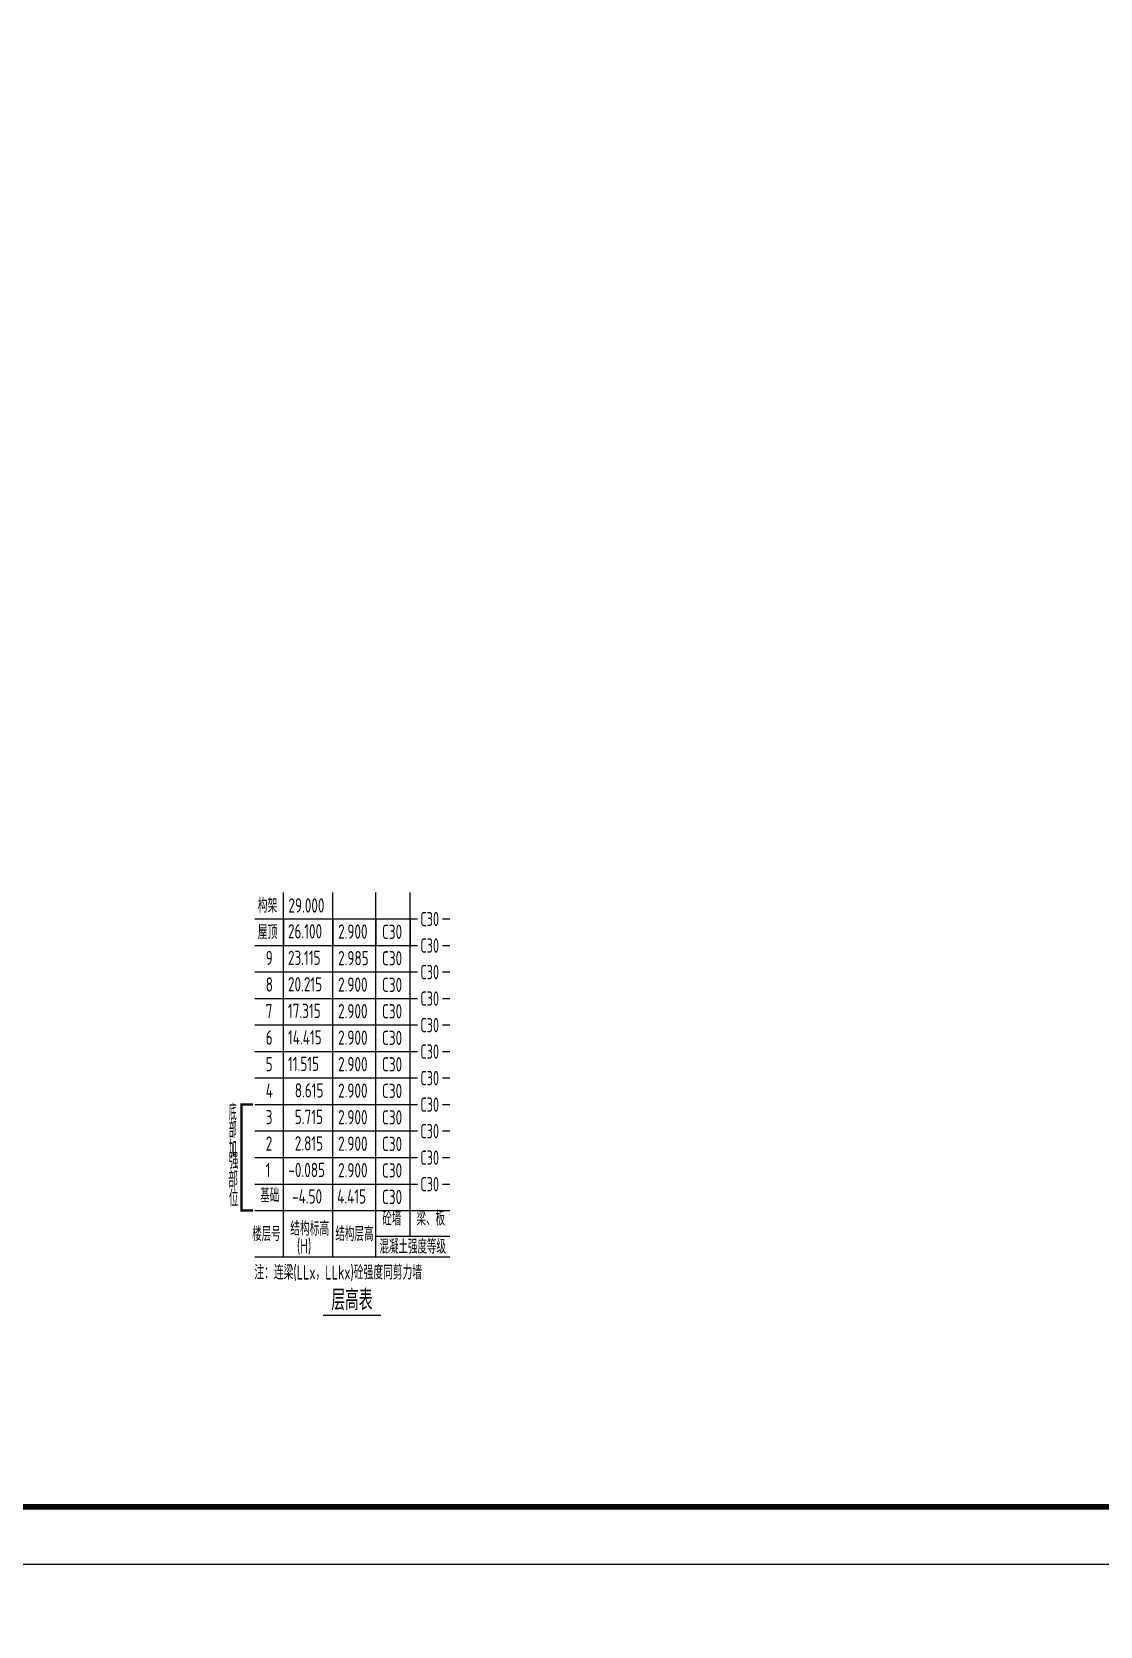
# Model space of a CAD drawing. Extents: x 826826 to 1642106, y -156213 to 399140.
# Drawn here: x 1213973 to 1232649, y 18693 to 46564 of the extents above; entities that cross this region are included whole.
import ezdxf
from ezdxf.enums import TextEntityAlignment as Align

# ---------------------------------------------------------------- set-up
doc = ezdxf.new("R2010")
doc.units = 0
doc.header["$LTSCALE"] = 1000
doc.layers.get('0').update_dxf_attribs({"linetype": 'CONTINUOUS'})
for name, color, linetype in [('-TK', 7, 'CONTINUOUS'), ('S-0-TEXT', 7, 'CONTINUOUS'), ('S-B表格', 2, 'CONTINUOUS'), ('TEXT', 2, 'CONTINUOUS'), ('审核', 1, 'CONTINUOUS')]:
    doc.layers.add(name, color=color, linetype=linetype)
doc.layers.add('7549', color=9, linetype='CONTINUOUS', lineweight=18)
doc.styles.add('TSSD_REIN', font='tssdeng.shx', dxfattribs={"width": 0.7, "height": 300, "bigfont": 'tssdchn.shx'})

# ---------------------------------------------------------------- blocks, each defined once
blk = doc.blocks.new('B20200424131938')
at = {"layer": '7549', "const_width": 40}
blk.add_lwpolyline([(417, 3688), (217, 3688), (217, 1834), (417, 1834)], dxfattribs=at)
at = {"layer": 'S-0-TEXT'}
blk.add_lwpolyline([(1641, 0, 27, 27, 0), (2658, 0, 0, 0, 0)], format="xyseb", dxfattribs=at)
at = {"layer": 'S-B表格'}
for p, q in [((952, 1021), (952, 7396)), ((1817, 1021), (1817, 7396)), ((2567, 1021), (2567, 7396)), ((3167, 1385), (3167, 7396)), ((452, 6932), (3167, 6932)), ((452, 6932), (3167, 6932)), ((3167, 6932), (3298, 6932)), ((3167, 6932), (3298, 6932)), ((3167, 6932), (3298, 6932)), ((3731, 6932), (3862, 6932)), ((3731, 6932), (3862, 6932)), ((3731, 6932), (3862, 6932)), ((452, 6469), (3167, 6469)), ((452, 6469), (3167, 6469)), ((3167, 6469), (3298, 6469)), ((3167, 6469), (3298, 6469)), ((3167, 6469), (3298, 6469)), ((3731, 6469), (3862, 6469)), ((3731, 6469), (3862, 6469)), ((3731, 6469), (3862, 6469)), ((452, 6005), (3167, 6005)), ((452, 6005), (3167, 6005)), ((3167, 6005), (3298, 6005)), ((3167, 6005), (3298, 6005)), ((3167, 6005), (3298, 6005)), ((3731, 6005), (3862, 6005)), ((3731, 6005), (3862, 6005)), ((3731, 6005), (3862, 6005)), ((452, 5542), (3167, 5542)), ((452, 5542), (3167, 5542)), ((3167, 5542), (3298, 5542)), ((3167, 5542), (3298, 5542)), ((3167, 5542), (3298, 5542)), ((3731, 5542), (3862, 5542)), ((3731, 5542), (3862, 5542)), ((3731, 5542), (3862, 5542)), ((452, 5078), (3167, 5078)), ((452, 5078), (3167, 5078)), ((3167, 5078), (3298, 5078)), ((3167, 5078), (3298, 5078)), ((3167, 5078), (3298, 5078)), ((3731, 5078), (3862, 5078)), ((3731, 5078), (3862, 5078)), ((3731, 5078), (3862, 5078)), ((452, 4615), (3167, 4615)), ((3167, 4615), (3298, 4615)), ((3731, 4615), (3862, 4615)), ((452, 4151), (3167, 4151)), ((3167, 4151), (3298, 4151)), ((3731, 4151), (3862, 4151)), ((452, 3688), (3167, 3688)), ((3167, 3688), (3298, 3688)), ((3731, 3688), (3862, 3688)), ((452, 3224), (3167, 3224)), ((3167, 3224), (3298, 3224)), ((3731, 3224), (3862, 3224)), ((452, 2761), (3167, 2761)), ((3167, 2761), (3298, 2761)), ((3731, 2761), (3862, 2761)), ((452, 2297), (3167, 2297)), ((3167, 2297), (3298, 2297)), ((3731, 2297), (3862, 2297)), ((452, 1834), (3167, 1834)), ((452, 1834), (3862, 1834)), ((452, 1834), (2854, 1834)), ((452, 1834), (2854, 1834)), ((2567, 1385), (3862, 1385)), ((452, 1021), (3862, 1021))]:
    blk.add_line(p, q, dxfattribs=at)
at = {"style": 'TSSD_REIN'}
for s, width, p, p2 in [('底', 0.535575, (-3, 3408), (134, 3408)), ('部', 0.530918, (-3, 3100), (134, 3100)), ('加', 0.526341, (-3, 2774), (134, 2774))]:
    blk.add_text(s, height=285, dxfattribs=dict(at, width=width)).set_placement(p, p2, align=Align.FIT)
for s, height, width, p in [('强', 285, 0.535575, (-3, 2477)), ('部', 285, 0.535575, (-13, 2146)), ('位', 285, 0.535575, (-3, 1820)), ('砼墙', 250, 0.7, (2681, 1495)), ('梁、板', 250, 0.7, (3279, 1495))]:
    blk.add_text(s, height=height, dxfattribs=dict(at, width=width)).set_placement(p, align=Align.BOTTOM_LEFT)
for s, width, p in [('楼层号', 0.7, (405, 1299)), ('结构标高', 0.65, (1070, 1392)), ('结构层高', 0.7, (1860, 1299)), ('(H)', 0.65, (1188, 1086)), ('混凝土强度等级', 0.7, (2629, 1080))]:
    blk.add_text(s, height=250, dxfattribs=dict(at, width=width)).set_placement(p)
at = {"layer": 'S-0-TEXT', "style": 'TSSD_REIN', "width": 0.7}
blk.add_text('层高表', height=360, dxfattribs=at).set_placement((1790, 90))
at = {"layer": 'S-B表格', "style": 'TSSD_REIN'}
for s, width, p in [('构架', 0.65, (503, 7039)), ('29.000', 0.7, (1039, 7042)), ('C30', 0.65, (3345, 6804)), ('屋顶', 0.65, (503, 6575)), ('26.100', 0.7, (1031, 6590)), ('2.900', 0.7, (1907, 6585)), ('C30', 0.7, (2675, 6581)), ('C30', 0.65, (3345, 6341)), ('9', 0.7, (642, 6123)), ('23.115', 0.7, (1031, 6126)), ('2.985', 0.7, (1907, 6121)), ('C30', 0.7, (2675, 6118)), ('8', 0.7, (642, 5660)), ('20.215', 0.7, (1031, 5663)), ('2.900', 0.7, (1907, 5658)), ('C30', 0.7, (2675, 5654)), ('C30', 0.65, (3345, 5877)), ('C30', 0.65, (3345, 5414)), ('7', 0.7, (642, 5196)), ('17.315', 0.7, (1031, 5199)), ('2.900', 0.7, (1907, 5194)), ('C30', 0.7, (2675, 5191)), ('C30', 0.65, (3345, 4950)), ('6', 0.7, (642, 4733)), ('14.415', 0.7, (1031, 4736)), ('2.900', 0.7, (1907, 4731)), ('C30', 0.7, (2675, 4727)), ('5', 0.7, (642, 4269)), ('11.515', 0.7, (1031, 4272)), ('2.900', 0.7, (1907, 4267)), ('C30', 0.7, (2675, 4264)), ('C30', 0.65, (3345, 4487)), ('C30', 0.65, (3345, 4023)), ('4', 0.7, (642, 3806)), ('8.615', 0.7, (1150, 3809)), ('2.900', 0.7, (1907, 3804)), ('C30', 0.7, (2675, 3800)), ('C30', 0.65, (3345, 3560)), ('3', 0.7, (642, 3342)), ('5.715', 0.7, (1150, 3345)), ('2.900', 0.7, (1907, 3340)), ('C30', 0.7, (2675, 3337)), ('C30', 0.65, (3345, 3096)), ('2', 0.7, (642, 2879)), ('2.815', 0.7, (1150, 2882)), ('2.900', 0.7, (1907, 2877)), ('C30', 0.7, (2675, 2873)), ('C30', 0.65, (3345, 2633)), ('1', 0.7, (642, 2415)), ('-0.085', 0.7, (1038, 2418)), ('2.900', 0.7, (1907, 2413)), ('C30', 0.7, (2675, 2410)), ('基础', 0.7, (545, 1974)), ('C30', 0.65, (3345, 2169)), ('-4.50', 0.7, (1103, 1955)), ('4.415', 0.7, (1891, 1955)), ('C30', 0.7, (2675, 1946))]:
    blk.add_text(s, height=250, dxfattribs=dict(at, width=width)).set_placement(p)
at = {"layer": 'TEXT', "style": 'TSSD_REIN', "width": 0.65}
blk.add_text('注：连梁(LLx，LLkx)砼强度同剪力墙', height=250, dxfattribs=at).set_placement((443, 627))
blk = doc.blocks.new('A1')
blk.add_lwpolyline([(0, 59400), (0, 0), (84100, 0), (84100, 59400)], close=True)
at = {"const_width": 100}
blk.add_lwpolyline([(2500, 58400), (2500, 1000), (83100, 1000), (83100, 58400)], close=True, dxfattribs=at)

msp = doc.modelspace()

# ---------------------------------------------------------------- linework, layer by layer
at = {"layer": 'S-B表格', "color": 6, "linetype": 'ByBlock', "ltscale": 0.5, "const_width": 30}
for points in [[(1218371.24, 30593.81), (1218371.24, 31057.31)], [(1219236.88, 30593.81), (1219236.88, 31057.31)], [(1219986.52, 30593.81), (1219986.52, 31057.31)], [(1220586.52, 30593.81), (1220586.52, 31057.31)]]:
    msp.add_lwpolyline(points, dxfattribs=at)
at = {"layer": '审核', "const_width": 5}
msp.add_lwpolyline([(852711.89, 377338, -0.57735027), (928228.61, 377338, -0.57735027), (1003745.32, 377338, -0.57735027), (1079262.03, 377338, -0.57735027), (1154778.74, 377338, -0.57735027), (1230295.46, 377338, -0.57735027), (1230295.46, 301821.29, -0.57735027), (1230295.46, 226304.57, -0.57735027), (1230295.46, 150787.86, -0.57735027), (1230295.46, 75271.15, -0.57735027), (1230295.46, -245.56, -0.57735027), (1154778.74, -245.56, -0.57735027), (1079262.03, -245.56, -0.57735027), (1003745.32, -245.56, -0.57735027), (928228.61, -245.56, -0.57735027), (852711.89, -245.56, -0.57735027), (852711.89, 75271.15, -0.57735027), (852711.89, 150787.86, -0.57735027), (852711.89, 226304.57, -0.57735027), (852711.89, 301821.29, -0.57735027), (852711.89, 377338, -0.57735027), (852711.89, 377338, -0.57735027)], format="xyb", dxfattribs=at)

# ---------------------------------------------------------------- block references
at = {"layer": '-TK'}
msp.add_blockref('A1', (1156964.92, 19777.23), dxfattribs=at)
at = {"layer": 'S-B表格'}
msp.add_blockref('B20200424131938', (1217419.6, 24125.21), dxfattribs=at)

doc.saveas('drawing.dxf')
